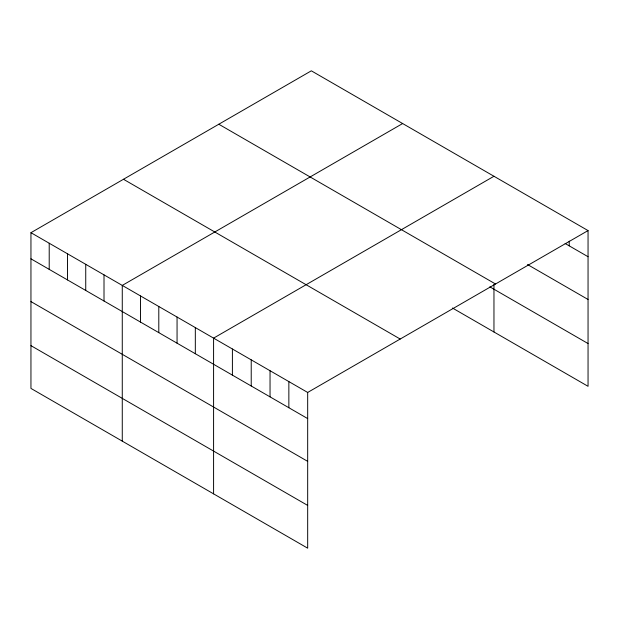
<?xml version="1.0" encoding="UTF-8"?>
<svg xmlns="http://www.w3.org/2000/svg" width="619" height="619" viewBox="0 0 619 619"><rect width="100%" height="100%" fill="white"/><g stroke="black" fill="none" stroke-linecap="round" stroke-linejoin="round"><path stroke-width="0.93" d="M30.95 232.69L307.674 392.454L307.674 548.179L30.95 388.415L30.95 232.69L311.326 70.821L588.05 230.585L588.05 386.31L452.458 308.022M402.644 123.545L122.268 285.413L122.268 441.138M493.962 176.26L213.586 338.136L213.586 493.861M307.674 392.454L588.05 230.585M565.139 243.491L588.05 256.723M527.504 264.53L588.05 299.48M218.801 124.233L495.525 284.005M489.815 286.829L588.05 343.545M123.475 179.27L400.199 339.042M30.95 258.827L307.674 418.591M30.95 301.592L307.674 461.356M30.95 345.65L307.674 505.414M569.232 241.186L569.232 245.851M493.962 284.438L493.962 331.985M288.856 381.59L288.856 407.728M270.039 370.727L270.039 396.864M251.221 359.863L251.221 386.001M232.404 349L232.404 375.137M195.325 327.59L195.325 353.728M177.057 317.052L177.057 343.181M158.797 306.506L158.797 332.643M140.536 295.959L140.536 322.097M104.007 274.867L104.007 301.004M85.739 264.328L85.739 290.458M67.479 253.782L67.479 279.92M49.211 243.236L49.211 269.373"/></g></svg>
